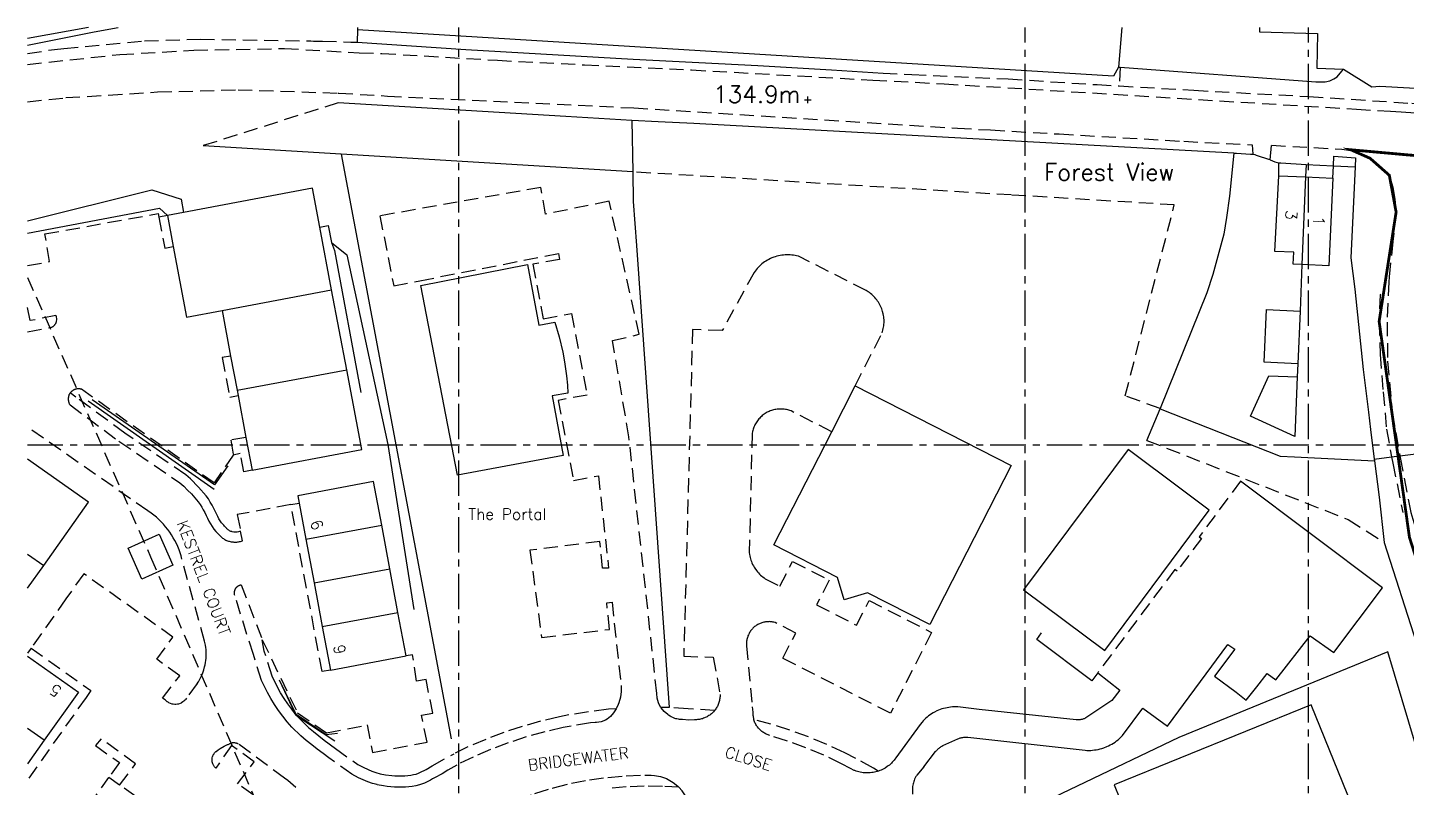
# Model space of a CAD drawing. Extents: x 380524 to 381571, y 430951 to 432014.
# Drawn here: x 380523.8 to 380767.3, y 431839.5 to 431973.7 of the extents above; entities that cross this region are included whole.
import ezdxf

# ---------------------------------------------------------------- set-up
doc = ezdxf.new("R2010")
doc.units = 0
doc.header["$LTSCALE"] = 5
doc.header["$MEASUREMENT"] = 0
doc.linetypes.add('CENTER', pattern=[2, 1.25, -0.25, 0.25, -0.25])
doc.linetypes.add('DASHED', pattern=[0.75, 0.5, -0.25])
doc.layers.get('0').update_dxf_attribs({"linetype": 'CONTINUOUS'})
for name, color, linetype in [('G8010001', 8, 'CONTINUOUS'), ('G8010021', 8, 'DASHED'), ('G8010027', 8, 'CONTINUOUS'), ('G8010030', 8, 'CONTINUOUS'), ('G8010032', 8, 'DASHED'), ('G8010036', 3, 'DASHED'), ('G8010374', 8, 'CONTINUOUS'), ('G8010572', 8, 'CENTER'), ('G8011000', 8, 'CONTINUOUS'), ('G8011006', 8, 'CONTINUOUS'), ('G8011009', 8, 'CONTINUOUS'), ('permit boundary', 80, 'CONTINUOUS')]:
    doc.layers.add(name, color=color, linetype=linetype)
doc.styles.get("Standard").update_dxf_attribs({"font": 'SIMPLEX.SHX'})

# ---------------------------------------------------------------- blocks, each defined once
blk = doc.blocks.new('SPOTH')
for p, q in [((-4.6, 0), (4.6, 0)), ((0, -4.6), (0, 4.6))]:
    blk.add_line(p, q)

msp = doc.modelspace()

# ---------------------------------------------------------------- linework, layer by layer
at = {"layer": 'G8010001'}
for points in [[(380748.87, 431931.83), (380747.31, 431931.9), (380747.41, 431934), (380744.11, 431934.13), (380744.81, 431947.5)], [(380744.81, 431947.5), (380749.52, 431947.3)], [(380749.52, 431947.3), (380748.87, 431931.83)], [(380754.31, 431947.1), (380753.61, 431931.6), (380748.87, 431931.83)], [(380749.52, 431947.3), (380754.31, 431947.1)], [(380575.45, 431938.43), (380574.15, 431945.31), (380551.38, 431941.03)], [(380551.38, 431941.03), (380548.53, 431940.49)], [(380548.53, 431940.49), (380549.56, 431935.03)], [(380577.53, 431927.36), (380575.45, 431938.43)], [(380549.56, 431935.03), (380551.91, 431922.54), (380558.18, 431923.72)], [(380618.39, 431898.15), (380599.78, 431894.65), (380593.26, 431928.16), (380612.14, 431931.84), (380614.14, 431921.16), (380616.94, 431921.68), (380617.72, 431919.06), (380618.35, 431916.4), (380618.68, 431914.64), (380619.03, 431912.17), (380619.17, 431910.55), (380619.26, 431909.16), (380616.46, 431908.65), (380618.39, 431898.15)], [(380558.18, 431923.72), (380577.53, 431927.36)], [(380580.19, 431913.28), (380577.53, 431927.36)], [(380748.15, 431914.3), (380742.21, 431914.6), (380742.61, 431923.9), (380748.54, 431923.6)], [(380558.18, 431923.72), (380559.69, 431915.68)], [(380748.54, 431923.6), (380748.15, 431914.3)], [(380559.69, 431915.68), (380560.83, 431909.64)], [(380560.83, 431909.64), (380580.19, 431913.28)], [(380563.48, 431895.56), (380582.84, 431899.2), (380580.19, 431913.28)], [(380747.61, 431901.5), (380739.81, 431905.1), (380743.01, 431912.2), (380748.05, 431912)], [(380748.05, 431912), (380747.61, 431901.5)], [(380560.83, 431909.64), (380561, 431908.72)], [(380669.97, 431910.43), (380697.52, 431896.38), (380683.18, 431868.28), (380672.18, 431873.89), (380668.05, 431872.66), (380666.88, 431876.6), (380655.63, 431882.34), (380665.84, 431902.33)], [(380665.84, 431902.33), (380669.97, 431910.43)], [(380561, 431908.72), (380562.39, 431901.34)], [(380562.39, 431901.34), (380563.48, 431895.56)], [(380526.69, 431878.72), (380534.59, 431889.88), (380523.84, 431897.49)], [(380718.18, 431899.17), (380699.72, 431874.41), (380714.05, 431863.73), (380732.51, 431888.49), (380727.55, 431892.18), (380718.18, 431899.17)], [(380586.37, 431885.83), (380584.93, 431893.54), (380571.57, 431891.04), (380571.81, 431889.74)], [(380571.81, 431889.74), (380573, 431883.34)], [(380573, 431883.34), (380586.37, 431885.83)], [(380587.8, 431878.14), (380586.37, 431885.83)], [(380573, 431883.34), (380574.44, 431875.65)], [(380523.84, 431880.73), (380526.69, 431878.72)], [(380523.84, 431874.69), (380526.69, 431878.72)], [(380574.44, 431875.65), (380587.8, 431878.14)], [(380589.24, 431870.44), (380587.8, 431878.14)], [(380574.44, 431875.65), (380575.88, 431867.95)], [(380575.88, 431867.95), (380589.24, 431870.44)], [(380590.67, 431862.75), (380589.24, 431870.44)], [(380575.88, 431867.95), (380577.31, 431860.25)], [(380523.84, 431862.74), (380532.82, 431856.38), (380526.79, 431847.87)], [(380577.31, 431860.25), (380590.67, 431862.75)], [(380758.51, 431834.39), (380750.49, 431854.12), (380715.7, 431839.98), (380723.72, 431820.25), (380728.64, 431822.25)], [(380526.79, 431847.87), (380523.84, 431849.96)], [(380526.79, 431847.87), (380523.84, 431843.7)]]:
    msp.add_lwpolyline(points, dxfattribs=at)
at = {"layer": 'G8010021'}
for points in [[(380523.84, 431967.18), (380540.13, 431968.92), (380553.17, 431969.67), (380569.21, 431969.97), (380582.41, 431969.24), (380586.4, 431969.1), (380606.8, 431967.9), (380622.2, 431967.1), (380641.1, 431966.2), (380673.1, 431964.4), (380685.68, 431963.74), (380758.48, 431959.26), (380764.52, 431958.91)], [(380523.84, 431960.56), (380530.6, 431961.3), (380546.8, 431962.3), (380561, 431962.7), (380578.69, 431962.1)], [(380578.69, 431962.1), (380578.8, 431962.1), (380587.37, 431961.59), (380630.9, 431959.48), (380688.04, 431955.9), (380693.9, 431955.6), (380706.02, 431954.89), (380728, 431953.6), (380740.09, 431952.98), (380740.17, 431951.3)], [(380764.52, 431958.91), (380766.4, 431958.8), (380777.41, 431958.08)], [(380740.17, 431951.3), (380740.56, 431951.24), (380740.76, 431951.16), (380743.28, 431950.34)], [(380743.28, 431950.34), (380743.5, 431952.9), (380755.9, 431952.2), (380757.5, 431952), (380759.1, 431951.5), (380760.9, 431950.6), (380762.4, 431949.5), (380763.79, 431948.11)], [(380763.79, 431948.11), (380764.3, 431947.6), (380764.9, 431945.5), (380765.3, 431943.3), (380765.5, 431941.1), (380764.9, 431935.9), (380764.28, 431929.59)], [(380764.28, 431929.59), (380764.2, 431928.8), (380763.9, 431921.7), (380764, 431914.8), (380764.8, 431905.9), (380766.15, 431898.08)], [(380531.35, 431907.05), (380539.98, 431900.64), (380550.7, 431893.32), (380551.41, 431892.7), (380552.1, 431892.04), (380552.76, 431891.36), (380553.98, 431889.95), (380554.31, 431889.5), (380554.6, 431889.03), (380554.87, 431888.55), (380555.12, 431888.05), (380555.37, 431887.55), (380555.61, 431887.05), (380555.86, 431886.56), (380556.12, 431886.07), (380556.41, 431885.61), (380556.74, 431885.16), (380557.11, 431884.73), (380557.22, 431884.61), (380557.34, 431884.49), (380557.45, 431884.36), (380557.56, 431884.24), (380557.68, 431884.12), (380557.79, 431884), (380557.91, 431883.88), (380558.03, 431883.77), (380558.15, 431883.66), (380558.28, 431883.56), (380558.41, 431883.46), (380558.55, 431883.37), (380558.69, 431883.28), (380558.84, 431883.21)], [(380553.81, 431857.87), (380554.02, 431858.19), (380554.21, 431858.53), (380554.39, 431858.87), (380554.55, 431859.22), (380554.71, 431859.57), (380554.84, 431859.93), (380554.96, 431860.29), (380555.11, 431860.82), (380555.19, 431861.2), (380555.26, 431861.57), (380555.32, 431861.95), (380555.35, 431862.34), (380555.38, 431862.72), (380555.38, 431863.11), (380555.37, 431863.49), (380555.35, 431863.87), (380555.31, 431864.26), (380555.25, 431864.64), (380555.1, 431865.37), (380550.95, 431880.4), (380550.77, 431880.96), (380550.58, 431881.51), (380550.36, 431882.05), (380550.11, 431882.58), (380549.85, 431883.11), (380549.57, 431883.62), (380549.26, 431884.12), (380548.94, 431884.6), (380548.58, 431885.09), (380548.22, 431885.55), (380547.83, 431885.99), (380547.43, 431886.42), (380547.01, 431886.83), (380546.58, 431887.22), (380546.13, 431887.59), (380545.67, 431887.95), (380545.09, 431888.35), (380526.67, 431901.19)], [(380766.15, 431898.08), (380766.2, 431897.8), (380768.1, 431888.1), (380770.9, 431878.2), (380779.6, 431850), (380784.4, 431834.8), (380794.7, 431801), (380804.5, 431768.7), (380815.3, 431735.4), (380820.6, 431718.9), (380827.1, 431698), (380832.2, 431682), (380837.3, 431666.3), (380843.3, 431647.5), (380847.6, 431633.4), (380848.21, 431631.37)], [(380585.56, 431840.03), (380584.75, 431840.26), (380583.92, 431840.55), (380583.1, 431840.88), (380582.3, 431841.25), (380581.11, 431841.87), (380577.01, 431844.79), (380576.01, 431845.54), (380575, 431846.29), (380574.01, 431847.06), (380573.03, 431847.84), (380572.08, 431848.66), (380570.52, 431850.2), (380569.7, 431851.14), (380568.91, 431852.12), (380568.17, 431853.13), (380567.46, 431854.16), (380566.8, 431855.23), (380566.18, 431856.31), (380565.14, 431858.43), (380563.71, 431862.98), (380560.43, 431873.41), (380560.4, 431873.52), (380560.39, 431873.58), (380560.37, 431873.64), (380560.37, 431873.7), (380560.36, 431873.76), (380560.36, 431873.83), (380560.36, 431873.89), (380560.36, 431873.95), (380560.36, 431874.01), (380560.37, 431874.07), (380560.38, 431874.14), (380560.39, 431874.2), (380560.41, 431874.26), (380560.43, 431874.32), (380560.45, 431874.38), (380560.47, 431874.44), (380560.49, 431874.49), (380560.52, 431874.55), (380560.55, 431874.6), (380560.58, 431874.66), (380560.62, 431874.71), (380560.65, 431874.76), (380560.69, 431874.81)], [(380627.76, 431853.44), (380627.32, 431852.71), (380626.8, 431852.09), (380626.18, 431851.59), (380625.89, 431851.42), (380625.12, 431851.14), (380624.32, 431851.01), (380624.05, 431851), (380623.23, 431850.96), (380619.8, 431850.38), (380618.42, 431850.11), (380615.15, 431849.35), (380611.91, 431848.45), (380608.72, 431847.41), (380605.58, 431846.23), (380602.5, 431844.9), (380599.65, 431843.5), (380598.04, 431842.6), (380597.03, 431841.97), (380595.71, 431841.23), (380595.36, 431841.04), (380595.01, 431840.85), (380594.65, 431840.67), (380594.3, 431840.49), (380593.94, 431840.32), (380593.57, 431840.17), (380593.02, 431839.98), (380592.4, 431839.83), (380591.77, 431839.72), (380590.6, 431839.6), (380589.94, 431839.56), (380589.29, 431839.56), (380588.63, 431839.57), (380588.01, 431839.62)], [(380645.15, 431853.1), (380644.98, 431852.91), (380644.97, 431852.9), (380644.85, 431852.77), (380644.72, 431852.65), (380644.58, 431852.53), (380644.44, 431852.42), (380644.3, 431852.31), (380644.15, 431852.21), (380643.99, 431852.11), (380643.84, 431852.02), (380643.68, 431851.94), (380643.51, 431851.87), (380643.35, 431851.8), (380643.18, 431851.74), (380643.01, 431851.68), (380642.83, 431851.63), (380642.66, 431851.59), (380642.48, 431851.56), (380642.3, 431851.53), (380642.13, 431851.51), (380641.95, 431851.5), (380641.77, 431851.49), (380641.59, 431851.5), (380640.6, 431851.44), (380639.48, 431851.54), (380639.29, 431851.54), (380639.13, 431851.55), (380638.96, 431851.56), (380638.79, 431851.58), (380638.47, 431851.64), (380638.3, 431851.68), (380638.14, 431851.73), (380637.99, 431851.79), (380637.76, 431851.88), (380637.46, 431852.02), (380637.31, 431852.11), (380637.03, 431852.29), (380636.9, 431852.39), (380636.25, 431852.93), (380635.72, 431853.58), (380635.67, 431853.67)], [(380674.06, 431842.41), (380673.88, 431842.35), (380673.4, 431842.23), (380673.15, 431842.18), (380672.9, 431842.15), (380672.65, 431842.12), (380672.39, 431842.1), (380672.14, 431842.1), (380671.88, 431842.1), (380671.63, 431842.12), (380671.38, 431842.14), (380671.13, 431842.18), (380670.88, 431842.23), (380670.63, 431842.28), (380670.38, 431842.35), (380670.14, 431842.42), (380669.9, 431842.51), (380669.83, 431842.54), (380669.18, 431842.9), (380667.56, 431843.73), (380664.43, 431845.21), (380661.24, 431846.54), (380658, 431847.73), (380654.92, 431848.7), (380654.76, 431848.75), (380654.59, 431848.82), (380654.43, 431848.88), (380654.27, 431848.96), (380654.11, 431849.04), (380653.96, 431849.13), (380653.81, 431849.22), (380653.67, 431849.32), (380653.52, 431849.42), (380653.39, 431849.54), (380653.26, 431849.65), (380653.13, 431849.77), (380653.01, 431849.9), (380652.89, 431850.03), (380652.75, 431850.21), (380652.64, 431850.36), (380652.55, 431850.5), (380652.46, 431850.66), (380652.37, 431850.81), (380652.29, 431850.97), (380652.22, 431851.13), (380652.16, 431851.29), (380652.1, 431851.46), (380652.08, 431851.51)], [(380571.2, 431839.53), (380570.75, 431839.96), (380570.29, 431840.36), (380569.81, 431840.75), (380569.22, 431841.18), (380561.09, 431847.2), (380560.96, 431847.26), (380560.88, 431847.29), (380560.8, 431847.32), (380560.71, 431847.34), (380560.63, 431847.36), (380560.54, 431847.38), (380560.46, 431847.39), (380560.37, 431847.4), (380560.29, 431847.4), (380560.2, 431847.41), (380560.12, 431847.41), (380560.03, 431847.4), (380559.95, 431847.39)], [(380597.24, 431830.3), (380598.55, 431831.2), (380599.2, 431831.62), (380601.91, 431833.26), (380604.69, 431834.78), (380607.55, 431836.16), (380610.46, 431837.4), (380613.44, 431838.49), (380616.46, 431839.42), (380616.73, 431839.5), (380619.89, 431840.27), (380623.09, 431840.88), (380626.32, 431841.32), (380629.56, 431841.6), (380632.82, 431841.71), (380633.93, 431841.71), (380634.57, 431841.66), (380635.63, 431841.46), (380636.64, 431841.1), (380636.93, 431840.96), (380637.86, 431840.42), (380638.69, 431839.74), (380638.85, 431839.57)], [(380588.01, 431839.62), (380587.97, 431839.62), (380587.32, 431839.7), (380586.67, 431839.8), (380585.6, 431840.02), (380585.56, 431840.03)]]:
    msp.add_lwpolyline(points, dxfattribs=at)
at = {"layer": 'G8010030'}
for points in [[(380523.84, 431970.59), (380535.6, 431972.9), (380539.83, 431973.67)], [(380582.08, 431973.25), (380582.06, 431971.08)], [(380582.08, 431973.67), (380582.08, 431973.25)], [(380716.5, 431966.7), (380715.6, 431965.1), (380582.08, 431973.25)], [(380717.04, 431973.67), (380716.5, 431966.7)], [(380741.4, 431973.67), (380741.4, 431972.9), (380751.6, 431972.6), (380751.5, 431966.5), (380756.21, 431966.31)], [(380582.06, 431971.08), (380601.2, 431969.8), (380630.8, 431968.1), (380652.8, 431967), (380665.8, 431966.2), (380674.9, 431965.6)], [(380716.5, 431966.7), (380716.8, 431966.68)], [(380716.8, 431966.68), (380751.3, 431964.1), (380753, 431964.1), (380753.8, 431964.3), (380754.5, 431964.6), (380755.1, 431965), (380755.9, 431966), (380756.21, 431966.31)], [(380756.21, 431966.31), (380761.2, 431963.2), (380762.6, 431963.3), (380780.4, 431962.3), (380803.1, 431961.1)], [(380630.57, 431957.29), (380618.9, 431958), (380578.7, 431960.4)], [(380630.57, 431957.29), (380630.71, 431948.19)], [(380736.83, 431951.49), (380641.49, 431956.71), (380635.21, 431957.04), (380630.57, 431957.29)], [(380579.2, 431951.33), (380554.82, 431952.81)], [(380630.71, 431948.19), (380579.2, 431951.33)], [(380579.2, 431951.33), (380598.64, 431848.14)], [(380736.83, 431951.49), (380736.06, 431943.92), (380735.56, 431940.15), (380735.06, 431937.23), (380733.67, 431932.05), (380733.16, 431930.08), (380732.09, 431926.87), (380723.81, 431906.43)], [(380754.42, 431949.28), (380754.51, 431951), (380758.31, 431950.7), (380758.24, 431949.1)], [(380630.71, 431948.19), (380630.79, 431942.97), (380631.34, 431935.21), (380637.12, 431853.64)], [(380744.81, 431949.8), (380745.12, 431949.78), (380749.61, 431949.5)], [(380744.81, 431947.5), (380744.81, 431949.8)], [(380749.61, 431949.5), (380749.52, 431947.3)], [(380749.61, 431949.5), (380754.42, 431949.28)], [(380754.31, 431947.1), (380754.42, 431949.28)], [(380754.42, 431949.28), (380758.24, 431949.1)], [(380758.24, 431949.1), (380757.51, 431933), (380758.21, 431927.5), (380759.7, 431913.3), (380760.62, 431905.8), (380761, 431902.7), (380761.65, 431897.51)], [(380523.84, 431939.58), (380545.81, 431945.05), (380550.94, 431943.38), (380551.38, 431941.03)], [(380523.84, 431937.37), (380547.15, 431941.77), (380548.53, 431940.49)], [(380575.45, 431938.43), (380576.92, 431938.71), (380577.48, 431935.76)], [(380577.48, 431935.76), (380580.23, 431933.53), (380587.46, 431900.07), (380592.03, 431870.96)], [(380577.48, 431935.76), (380578.05, 431934.34), (380582.67, 431909.26)], [(380748.87, 431931.83), (380748.54, 431923.6)], [(380748.15, 431914.3), (380748.05, 431912)], [(380556.78, 431892.16), (380534.54, 431907.73)], [(380559.23, 431896.33), (380556.83, 431892.98), (380535.25, 431907.99)], [(380721.48, 431900.81), (380723.84, 431906.38)], [(380723.84, 431906.38), (380723.85, 431906.41), (380723.81, 431906.43)], [(380723.84, 431906.38), (380745, 431898), (380747.56, 431897.88)], [(380747.56, 431897.88), (380761.69, 431897.21)], [(380761.65, 431897.51), (380764.7, 431897.89)], [(380761.65, 431897.51), (380761.69, 431897.21)], [(380761.69, 431897.21), (380762.5, 431890.8), (380763.4, 431882.8)], [(380764.7, 431897.89), (380766.15, 431898.08)], [(380766.15, 431898.08), (380771.87, 431898.8)], [(380682.13, 431843.15), (380684.19, 431845.86), (380684.28, 431845.98), (380684.37, 431846.09), (380684.47, 431846.19), (380684.57, 431846.3), (380684.67, 431846.4), (380684.79, 431846.5), (380684.9, 431846.59), (380685.02, 431846.67), (380685.14, 431846.75), (380685.26, 431846.83), (380685.45, 431846.93), (380688.13, 431848.12), (380688.26, 431848.17), (380688.4, 431848.22), (380688.54, 431848.27), (380688.68, 431848.31), (380688.82, 431848.34), (380689, 431848.37), (380689.14, 431848.39), (380689.29, 431848.4), (380689.43, 431848.41), (380689.57, 431848.41), (380689.72, 431848.4), (380689.87, 431848.39), (380710.57, 431846.11), (380710.9, 431846.09), (380711.24, 431846.09), (380711.57, 431846.09), (380711.9, 431846.12), (380712.23, 431846.15), (380712.56, 431846.2), (380712.89, 431846.26), (380713.22, 431846.34), (380713.54, 431846.43), (380713.86, 431846.53), (380714.43, 431846.75), (380714.73, 431846.89), (380715.03, 431847.04), (380715.32, 431847.2), (380715.61, 431847.38), (380715.88, 431847.56), (380716.15, 431847.76), (380716.41, 431847.97), (380716.66, 431848.19), (380716.91, 431848.42), (380717.2, 431848.72), (380720.8, 431853.56), (380725.13, 431850.34), (380735.81, 431864.79), (380737, 431863.93), (380733.41, 431859.17), (380737.25, 431856.35), (380739.04, 431854.97), (380740.9, 431857.29), (380742.74, 431859.64), (380744.27, 431858.55), (380750.33, 431866.32), (380754.51, 431863.35), (380763.1, 431874.8), (380738.02, 431893.58)], [(380541.58, 431881.79), (380547.06, 431884.23), (380549.5, 431878.75), (380544.02, 431876.31), (380541.58, 431881.79)], [(380763.4, 431882.8), (380769.1, 431865), (380774.5, 431848.4), (380780.8, 431828), (380786.2, 431810.9), (380792, 431792.8), (380806.6, 431747.7), (380810.6, 431735.1), (380810.7, 431734.8), (380817.3, 431714.5), (380824.7, 431690.9), (380825.22, 431689.28)], [(380712.8, 431859.75), (380711.77, 431858.38), (380702.04, 431865.63), (380702.9, 431866.81)], [(380816.67, 431687.3), (380764.05, 431863.45), (380727.13, 431848.37), (380691.21, 431831.19), (380689.34, 431830.29)], [(380568.24, 431858.56), (380571.06, 431852.65), (380571.24, 431852.28)], [(380578.57, 431849.07), (380576.59, 431848.85), (380571.29, 431852.43), (380568.53, 431858.13)], [(380712.8, 431859.75), (380716.7, 431856.71), (380715.31, 431854.9), (380710.73, 431851.84), (380710.62, 431851.78), (380710.52, 431851.73), (380710.41, 431851.68), (380710.3, 431851.64), (380710.18, 431851.6), (380710.07, 431851.56), (380709.94, 431851.53), (380709.82, 431851.51), (380709.7, 431851.49), (380709.59, 431851.47), (380709.47, 431851.46), (380709.35, 431851.46), (380709.23, 431851.46), (380709.03, 431851.47), (380691.9, 431853.31), (380688.11, 431853.74), (380687.79, 431853.75), (380687.48, 431853.75), (380687.16, 431853.74), (380686.84, 431853.71), (380686.53, 431853.67), (380686.21, 431853.62), (380685.9, 431853.56), (380685.59, 431853.48), (380685.29, 431853.39), (380684.99, 431853.29), (380684.69, 431853.17), (380684.4, 431853.04), (380684.01, 431852.85), (380683.73, 431852.7), (380683.46, 431852.53), (380683.2, 431852.35), (380682.94, 431852.16), (380682.69, 431851.97), (380682.45, 431851.76), (380682.22, 431851.54), (380682, 431851.31), (380681.79, 431851.08), (380681.46, 431850.67), (380677.13, 431844.76), (380676.99, 431844.56), (380676.85, 431844.37), (380676.7, 431844.18), (380676.54, 431844), (380676.37, 431843.83), (380676.2, 431843.66), (380676.02, 431843.5), (380675.83, 431843.35), (380675.64, 431843.21), (380675.27, 431842.96), (380675.05, 431842.83), (380674.82, 431842.72), (380674.59, 431842.61), (380674.36, 431842.51), (380674.12, 431842.43), (380674.06, 431842.41)], [(380571.24, 431852.28), (380571.56, 431852.07), (380578.08, 431847.75)]]:
    msp.add_lwpolyline(points, dxfattribs=at)
at = {"layer": 'G8010032'}
for points in [[(380523.84, 431969.09), (380528.58, 431969.82), (380530.26, 431969.97), (380544.48, 431971.32), (380554.37, 431971.62), (380573.86, 431971.31), (380574.31, 431971.3), (380575.9, 431971.3), (380580.9, 431971.1), (380582.06, 431971.08)], [(380674.9, 431965.6), (380680, 431965.4), (380697, 431964.6), (380712.7, 431963.6), (380716.59, 431963.37)], [(380716.8, 431966.68), (380716.59, 431963.37)], [(380716.59, 431963.37), (380729.8, 431962.6), (380750.1, 431961.5), (380768.3, 431960.3), (380788.2, 431959.1), (380803.7, 431958.4), (380805.7, 431958.1)], [(380736.83, 431951.49), (380737.32, 431951.48), (380739.81, 431951.34), (380740.17, 431951.3)], [(380743.28, 431950.34), (380744.11, 431950), (380744.81, 431949.8)], [(380635.67, 431853.67), (380635.32, 431854.32), (380635.26, 431854.47), (380635.03, 431855.29), (380634.96, 431856.13), (380630.03, 431901.45), (380627.12, 431918.42), (380631.86, 431919.53), (380626.53, 431943.01), (380615.29, 431940.74), (380614.49, 431945.46), (380586.06, 431940.44), (380588.49, 431928.08), (380593.1, 431928.98), (380617.58, 431933.79), (380617.79, 431932.74), (380613.05, 431931.88), (380614.9, 431922.24), (380619.91, 431923.19), (380622.63, 431908.79), (380617.56, 431907.87), (380620.22, 431893.7), (380624.63, 431894.55), (380626.44, 431878.27), (380625.39, 431878.25), (380624.91, 431882.94), (380612.54, 431881.42), (380614.61, 431866.02), (380626.62, 431867.44), (380626.1, 431872.15), (380627.04, 431872.24), (380628.66, 431857.53), (380628.67, 431856.49), (380628.53, 431855.46), (380628.23, 431854.47), (380628.11, 431854.16), (380627.76, 431853.44)], [(380523.84, 431931.67), (380527.73, 431932.37), (380526.9, 431937.24), (380546.92, 431940.85), (380547.04, 431940.21)], [(380548.53, 431940.49), (380547.04, 431940.21)], [(380547.04, 431940.21), (380548.07, 431934.75), (380549.56, 431935.03)], [(380669.97, 431910.43), (380674.75, 431919.78), (380674.82, 431920.03), (380674.89, 431920.28), (380674.95, 431920.54), (380674.99, 431920.79), (380675.03, 431921.05), (380675.05, 431921.31), (380675.07, 431921.57), (380675.07, 431921.83), (380675.07, 431922.09), (380675.05, 431922.35), (380675.02, 431922.61), (380674.98, 431922.87), (380674.93, 431923.13), (380674.83, 431923.53), (380674.75, 431923.78), (380674.67, 431924.02), (380674.57, 431924.26), (380674.46, 431924.5), (380674.34, 431924.73), (380674.22, 431924.96), (380674.08, 431925.18), (380673.94, 431925.4), (380673.78, 431925.61), (380673.62, 431925.81), (380673.45, 431926.01), (380673.28, 431926.2), (380673.09, 431926.39), (380672.9, 431926.56), (380672.7, 431926.73), (380672.49, 431926.89), (380672.28, 431927.04), (380671.94, 431927.25), (380659.98, 431933.3), (380659.64, 431933.38), (380659.36, 431933.44), (380659.07, 431933.49), (380658.77, 431933.52), (380658.48, 431933.55), (380658.19, 431933.56), (380657.89, 431933.56), (380657.6, 431933.54), (380657.31, 431933.52), (380657.01, 431933.48), (380656.72, 431933.44), (380656.44, 431933.38), (380656.15, 431933.31), (380655.87, 431933.22), (380655.59, 431933.13), (380655.28, 431933), (380655.01, 431932.88), (380654.74, 431932.75), (380654.49, 431932.61), (380654.23, 431932.46), (380653.99, 431932.3), (380653.75, 431932.12), (380653.52, 431931.94), (380653.29, 431931.75), (380653.08, 431931.55), (380652.87, 431931.34), (380652.67, 431931.13), (380652.48, 431930.9), (380652.3, 431930.67), (380652.13, 431930.43), (380646.51, 431920.21), (380641.26, 431920.35), (380639.71, 431862.69), (380644.91, 431862.55), (380646.12, 431855.93), (380646.11, 431855.58), (380646.1, 431855.4), (380646.07, 431855.22), (380646.04, 431855.04), (380646.01, 431854.87), (380645.96, 431854.69), (380645.91, 431854.52), (380645.85, 431854.35), (380645.79, 431854.18), (380645.72, 431854.02), (380645.64, 431853.85), (380645.55, 431853.7), (380645.46, 431853.54), (380645.36, 431853.39), (380645.26, 431853.24), (380645.15, 431853.1)], [(380523.84, 431929.57), (380545.54, 431880.27)], [(380762.72, 431926.62), (380762.7, 431926.5), (380762.5, 431921.8), (380762.7, 431916), (380763.2, 431909.4), (380763.8, 431902.8), (380764.7, 431897.89)], [(380523.84, 431919.95), (380527.89, 431920.71), (380528.07, 431920.77), (380528.12, 431920.8), (380528.24, 431920.86), (380528.29, 431920.9), (380528.35, 431920.93), (380528.5, 431921.05), (380528.54, 431921.1), (380528.63, 431921.19), (380528.67, 431921.24), (380528.71, 431921.3), (380528.75, 431921.35), (380528.78, 431921.4), (380528.82, 431921.46), (380528.85, 431921.52), (380528.87, 431921.58), (380528.9, 431921.64), (380528.94, 431921.76), (380528.96, 431921.83), (380529, 431922.08), (380529, 431922.21), (380528.99, 431922.28), (380528.99, 431922.34), (380528.96, 431922.53), (380528.94, 431922.6), (380528.88, 431922.78), (380528.85, 431922.84), (380524.32, 431921.94), (380523.84, 431924.28)], [(380559.69, 431915.68), (380558.22, 431915.41), (380559.53, 431908.44), (380561, 431908.72)], [(380531.38, 431909.21), (380531.34, 431909.15), (380531.29, 431909.09), (380531.25, 431909.02), (380531.22, 431908.95), (380531.18, 431908.89), (380531.15, 431908.82), (380531.13, 431908.75), (380531.1, 431908.67), (380531.08, 431908.6), (380531.06, 431908.53), (380531.05, 431908.45), (380531.04, 431908.38), (380531.03, 431908.3), (380531.02, 431908.23), (380531.02, 431908.15), (380531.02, 431908.07), (380531.02, 431908), (380531.03, 431907.92), (380531.04, 431907.85), (380531.05, 431907.77), (380531.06, 431907.7), (380531.08, 431907.62), (380531.1, 431907.55), (380531.12, 431907.48), (380531.15, 431907.41), (380531.18, 431907.34), (380531.21, 431907.27), (380531.25, 431907.2), (380531.29, 431907.14), (380531.35, 431907.05)], [(380560.16, 431898.2), (380556.77, 431893.29), (380533.34, 431909.83), (380533.27, 431909.85), (380533.19, 431909.87), (380533.12, 431909.88), (380533.04, 431909.89), (380532.97, 431909.9), (380532.89, 431909.9), (380532.82, 431909.91), (380532.74, 431909.9), (380532.67, 431909.9), (380532.59, 431909.89), (380532.51, 431909.88), (380532.44, 431909.86), (380532.37, 431909.85), (380532.29, 431909.83), (380532.22, 431909.8), (380532.15, 431909.78), (380532.08, 431909.75), (380532.01, 431909.72), (380531.94, 431909.68), (380531.88, 431909.64), (380531.81, 431909.6), (380531.75, 431909.56), (380531.69, 431909.52), (380531.63, 431909.47), (380531.57, 431909.42), (380531.52, 431909.37), (380531.46, 431909.31), (380531.38, 431909.21)], [(380561.44, 431884.8), (380561.11, 431884.68), (380560.85, 431884.63), (380560.73, 431884.62), (380560.62, 431884.6), (380560.5, 431884.6), (380560.39, 431884.61), (380560.28, 431884.61), (380559.98, 431884.66), (380559.88, 431884.69), (380559.84, 431884.7), (380559.74, 431884.74), (380559.62, 431884.78), (380559.5, 431884.84), (380559.42, 431884.89), (380559.35, 431884.95), (380559.28, 431885), (380559.12, 431885.14), (380559.05, 431885.21), (380558.94, 431885.33), (380558.82, 431885.45), (380558.63, 431885.68), (380558.48, 431885.82), (380558.11, 431886.25), (380557.86, 431886.6), (380557.64, 431886.95), (380557.41, 431887.37), (380556.42, 431889.37), (380556.11, 431889.92), (380555.76, 431890.48), (380555.35, 431891.04), (380554.05, 431892.54), (380552.59, 431893.99), (380551.77, 431894.71), (380541, 431902.07), (380532.39, 431908.45), (380531.38, 431909.21)], [(380665.84, 431902.33), (380658.67, 431905.99), (380658.47, 431906.06), (380658.27, 431906.12), (380658.07, 431906.18), (380657.86, 431906.23), (380657.66, 431906.26), (380657.45, 431906.29), (380657.24, 431906.32), (380657.03, 431906.33), (380656.82, 431906.33), (380656.61, 431906.33), (380656.4, 431906.32), (380656.2, 431906.3), (380655.99, 431906.27), (380655.78, 431906.23), (380655.58, 431906.19), (380655.38, 431906.13), (380655.18, 431906.07), (380654.98, 431906), (380654.78, 431905.92), (380654.44, 431905.76), (380654.26, 431905.66), (380654.08, 431905.55), (380653.91, 431905.43), (380653.74, 431905.31), (380653.57, 431905.17), (380653.42, 431905.04), (380653.26, 431904.89), (380653.12, 431904.74), (380652.98, 431904.59), (380652.84, 431904.42), (380652.72, 431904.26), (380652.6, 431904.09), (380652.48, 431903.91), (380652.38, 431903.73), (380652.28, 431903.54), (380652.19, 431903.36), (380652.1, 431903.16), (380652.03, 431902.97), (380651.96, 431902.77), (380651.9, 431902.57), (380651.85, 431902.37), (380651.78, 431901.99), (380651.27, 431880.99), (380651.31, 431880.67), (380651.36, 431880.41), (380651.42, 431880.15), (380651.49, 431879.9), (380651.57, 431879.65), (380651.66, 431879.4), (380651.76, 431879.16), (380651.87, 431878.92), (380652, 431878.68), (380652.13, 431878.45), (380652.26, 431878.23), (380652.57, 431877.81), (380652.73, 431877.6), (380652.91, 431877.4), (380653.09, 431877.21), (380653.28, 431877.03), (380653.48, 431876.86), (380653.68, 431876.69), (380653.89, 431876.53), (380654.11, 431876.38), (380656.69, 431875.06), (380658.92, 431879.43), (380665.38, 431876.13), (380663.15, 431871.77), (380670.21, 431868.16), (380672.43, 431872.53), (380683.48, 431866.89), (380676.21, 431852.64), (380657.21, 431862.34), (380659.48, 431866.79), (380655.83, 431868.65), (380655.62, 431868.71), (380655.46, 431868.74), (380655.3, 431868.77), (380655.14, 431868.79), (380654.97, 431868.8), (380654.81, 431868.81), (380654.65, 431868.8), (380654.48, 431868.8), (380654.32, 431868.78), (380654.16, 431868.76), (380654, 431868.73), (380653.84, 431868.7), (380653.68, 431868.66), (380653.52, 431868.62), (380653.37, 431868.56), (380653.21, 431868.5), (380653.06, 431868.44), (380652.92, 431868.37), (380652.77, 431868.29), (380652.63, 431868.21), (380652.49, 431868.12), (380652.36, 431868.03), (380652.23, 431867.93), (380652.11, 431867.82), (380651.93, 431867.66), (380651.82, 431867.54), (380651.71, 431867.42), (380651.61, 431867.29), (380651.52, 431867.16), (380651.42, 431867.02), (380651.34, 431866.88), (380651.26, 431866.74), (380651.18, 431866.59), (380651.12, 431866.45), (380651.05, 431866.29), (380651, 431866.14), (380650.95, 431865.98), (380650.9, 431865.83), (380650.87, 431865.67), (380650.84, 431865.51), (380650.81, 431865.35), (380650.79, 431865.18), (380650.78, 431865.02), (380650.78, 431864.86), (380650.78, 431864.69), (380650.79, 431864.53), (380651.81, 431853.75), (380651.89, 431852.85), (380651.89, 431852.67), (380651.9, 431852.49), (380651.92, 431852.32), (380651.94, 431852.14), (380651.97, 431851.97), (380652.01, 431851.8), (380652.05, 431851.63), (380652.08, 431851.51)], [(380526.67, 431901.19), (380523.84, 431903.16)], [(380562.39, 431901.34), (380559.72, 431900.84), (380560.16, 431898.2)], [(380563.48, 431895.56), (380562.01, 431895.28), (380561.38, 431898.48), (380560.16, 431898.2)], [(380764.7, 431897.89), (380764.9, 431896.8), (380766.7, 431888.1)], [(380738.02, 431893.58), (380730.71, 431883.78), (380731.12, 431883.48), (380726.82, 431877.72), (380726.42, 431878.02), (380712.8, 431859.75)], [(380570.34, 431889.47), (380571.81, 431889.74)], [(380570.34, 431889.47), (380560.86, 431887.7), (380561.44, 431884.8)], [(380577.31, 431860.25), (380575.84, 431859.98), (380570.34, 431889.47)], [(380558.84, 431883.21), (380558.99, 431883.14), (380559.15, 431883.09), (380559.3, 431883.03), (380559.46, 431882.99), (380559.62, 431882.95), (380559.79, 431882.92), (380559.95, 431882.89), (380560.12, 431882.87), (380560.28, 431882.86), (380560.45, 431882.85), (380560.61, 431882.85), (380560.78, 431882.86), (380560.94, 431882.88), (380561.11, 431882.9), (380561.27, 431882.93), (380561.43, 431882.96), (380561.59, 431883), (380561.78, 431883.06), (380561.44, 431884.8)], [(380545.54, 431880.27), (380666.41, 431600.15)], [(380553.81, 431857.87), (380551.9, 431855.3), (380551.77, 431855.1), (380551.7, 431855.03), (380551.57, 431854.88), (380551.5, 431854.82), (380551.43, 431854.75), (380551.27, 431854.63), (380551.03, 431854.48), (380550.94, 431854.43), (380550.76, 431854.35), (380550.48, 431854.26), (380550.29, 431854.22), (380550, 431854.19), (380549.84, 431854.19), (380549.55, 431854.22), (380549.36, 431854.26), (380549.08, 431854.35), (380548.81, 431854.47), (380548.72, 431854.52), (380548.64, 431854.57), (380548.56, 431854.63), (380548.48, 431854.68), (380548.33, 431854.81), (380548.19, 431854.95), (380548.13, 431855.02), (380547.68, 431855.31), (380550.72, 431859.25), (380546.65, 431862.18), (380549.51, 431866.09), (380533.75, 431877.27), (380530.62, 431872.82), (380524.46, 431864.13)], [(380560.69, 431874.81), (380560.74, 431874.87), (380560.79, 431874.92), (380560.83, 431874.96), (380560.88, 431875), (380560.93, 431875.04), (380560.98, 431875.08), (380561.03, 431875.11), (380561.08, 431875.14), (380561.14, 431875.18), (380561.19, 431875.2), (380561.25, 431875.23), (380561.31, 431875.25), (380561.37, 431875.27), (380561.43, 431875.29), (380561.49, 431875.31), (380561.55, 431875.32), (380565.28, 431865.6)], [(380571.24, 431852.28), (380570.5, 431853.35), (380569.81, 431854.29), (380569.14, 431855.26), (380568.53, 431856.26), (380567.96, 431857.25), (380567.01, 431859.18), (380565.63, 431863.58), (380565.28, 431865.6)], [(380565.28, 431865.6), (380571.48, 431852.72), (380576.64, 431849.18), (380583.82, 431850.57), (380584.77, 431845.71), (380594.39, 431847.52), (380593.39, 431852.28), (380595.4, 431852.63), (380594.2, 431858.6), (380592.54, 431858.32), (380591.83, 431862.97), (380590.67, 431862.75)], [(380524.46, 431864.13), (380523.84, 431863.25)], [(380524.46, 431864.13), (380535.02, 431856.64), (380534.16, 431855.43), (380523.84, 431840.86)], [(380627.76, 431853.44), (380626.4, 431853.33), (380622.89, 431852.91), (380619.42, 431852.33), (380617.76, 431851.99), (380614.44, 431851.22), (380611.16, 431850.3), (380607.92, 431849.24), (380604.74, 431848.03), (380601.61, 431846.68), (380599.14, 431845.47)], [(380637.12, 431853.64), (380636.96, 431853.65), (380635.67, 431853.67)], [(380645.15, 431853.1), (380640.48, 431853.43), (380637.12, 431853.64)], [(380571.24, 431852.28), (380571.99, 431851.58), (380573.44, 431850.14), (380574.31, 431849.39), (380576.22, 431847.89), (380578.2, 431846.41), (380582.16, 431843.59), (380583.19, 431843.05), (380584.63, 431842.43), (380585.36, 431842.18), (380586.08, 431841.97), (380587.03, 431841.78), (380588.17, 431841.62), (380588.72, 431841.58), (380589.88, 431841.57), (380590.44, 431841.6), (380591.49, 431841.71), (380591.99, 431841.8), (380592.45, 431841.91), (380592.86, 431842.05), (380593.13, 431842.16), (380594.24, 431842.68), (380595.28, 431843.34), (380598.56, 431845.18), (380599.14, 431845.47)], [(380674.06, 431842.41), (380673.19, 431842.94), (380670.08, 431844.66), (380668.15, 431845.64), (380664.98, 431847.12), (380661.74, 431848.46), (380658.45, 431849.66), (380655.1, 431850.71), (380652.08, 431851.51)], [(380540.1, 431839.96), (380542.89, 431843.71), (380536.81, 431848.13), (380535.82, 431846.95), (380540.06, 431843.93), (380538.2, 431841.31)], [(380569.81, 431833.92), (380560.92, 431840.19), (380563.84, 431844.04), (380559.87, 431846.97), (380557.07, 431842.97), (380557.01, 431843.02), (380556.95, 431843.08), (380556.85, 431843.2), (380556.8, 431843.27), (380556.75, 431843.33), (380556.59, 431843.61), (380556.56, 431843.69), (380556.53, 431843.76), (380556.51, 431843.84), (380556.48, 431843.92), (380556.46, 431844), (380556.45, 431844.08), (380556.43, 431844.19), (380556.42, 431844.27), (380556.42, 431844.51), (380556.45, 431844.75), (380556.51, 431844.99), (380556.54, 431845.06), (380556.57, 431845.14), (380556.6, 431845.21), (380556.63, 431845.29), (380556.71, 431845.43), (380556.76, 431845.49), (380556.8, 431845.56), (380556.85, 431845.62), (380556.9, 431845.69), (380556.96, 431845.74), (380557.08, 431845.86), (380557.14, 431845.91), (380557.49, 431846.16), (380557.84, 431846.39), (380558.58, 431846.82), (380559.17, 431847.11), (380559.24, 431847.14), (380559.48, 431847.26), (380559.55, 431847.29), (380559.63, 431847.32), (380559.72, 431847.35), (380559.86, 431847.38), (380559.95, 431847.39)], [(380530.37, 431830.27), (380538.2, 431841.31)], [(380540.1, 431839.96), (380538.2, 431841.31)], [(380682.13, 431843.15), (380680.88, 431841.7), (380680.79, 431841.59), (380680.71, 431841.47), (380680.63, 431841.35), (380680.56, 431841.23), (380680.46, 431840.99), (380680.38, 431840.79), (380680.31, 431840.58), (380680.25, 431840.37), (380680.2, 431840.16), (380680.16, 431839.95), (380680.13, 431839.73), (380680.1, 431839.45), (380680.09, 431839.23), (380680.09, 431839.01), (380680.09, 431838.79), (380680.11, 431838.58), (380680.13, 431838.36)], [(380549.04, 431833.6), (380540.1, 431839.96)], [(380638.85, 431839.57), (380635.94, 431839.71), (380632.73, 431839.75), (380629.53, 431839.63), (380626.34, 431839.34)], [(380641.52, 431824.24), (380646.68, 431827.83), (380639.42, 431838.94), (380638.85, 431839.57)]]:
    msp.add_lwpolyline(points, dxfattribs=at)
at = {"layer": 'G8010036'}
for points in [[(380578.7, 431960.4), (380554.82, 431952.81)], [(380723.81, 431906.43), (380717.66, 431908.66), (380726.33, 431942.37), (380697.5, 431944.12), (380630.71, 431948.19)], [(380721.48, 431900.81), (380757.06, 431886.83), (380763.4, 431882.8)]]:
    msp.add_lwpolyline(points, dxfattribs=at)
at = {"layer": 'G8010374'}
msp.add_lwpolyline([(380534.58, 431973.67), (380523.84, 431971.76)], dxfattribs=at)
at = {"layer": 'G8010572', "flags": 128}
for points in [[(380600, 430951.02), (380600, 431973.67)], [(380700, 430951.02), (380700, 431973.67)], [(380750, 430951.02), (380750, 431973.67)], [(380523.84, 431900), (381478.62, 431900)]]:
    msp.add_lwpolyline(points, dxfattribs=at)
at = {"layer": 'permit boundary', "const_width": 0.5, "flags": 128}
msp.add_lwpolyline([(380847.2, 431631), (380804.5, 431768.7), (380767.85, 431883.7), (380762.5, 431921.8), (380765.5, 431941.1), (380764.3, 431947.6), (380760.9, 431950.6), (380757.5, 431952.1), (380785.39, 431949.6), (380781.64, 431948.78), (380778.12, 431947.1), (380775.4, 431944.85), (380774.8, 431944.2), (380772.5, 431940), (380771.2, 431933.95), (380770.8, 431931.4), (380770.6, 431913.9), (380771.89, 431898.65), (380777.3, 431881.9), (380788.7, 431846.1), (380804.02, 431798.3), (380826.01, 431728.93), (380857.37, 431630.12)], dxfattribs=at)

# ---------------------------------------------------------------- block references
at = {"layer": 'G8010027', "xscale": 0.13, "yscale": 0.13}
msp.add_blockref('SPOTH', (380661.6, 431960.9), dxfattribs=at)

# ---------------------------------------------------------------- texts
at = {"layer": 'G8011000'}
for s, rotation, p in [('KESTREL COURT', 291, (380550.14, 431886.22)), ('BRIDGEWATER', 7.2, (380612.34, 431842.47)), ('CLOSE', 342.8, (380646.8, 431844.93))]:
    msp.add_text(s, height=2, rotation=rotation, dxfattribs=at).set_placement(p)
at = {"layer": 'G8011006'}
for s, height, p in [('Forest View', 3, (380703.35, 431946.66)), ('The Portal', 2, (380601.67, 431886.78))]:
    msp.add_text(s, height=height, dxfattribs=at).set_placement(p)
for s, rotation, p in [('3', 267.3, (380746.03, 431941.49)), ('1', 267.7, (380750.91, 431940.43)), ('6', 293.3, (380573.66, 431886.3)), ('9', 283.2, (380577.78, 431864.49)), ('5', 144.9, (380530.04, 431856.98))]:
    msp.add_text(s, height=2, rotation=rotation, dxfattribs=at).set_placement(p)
at = {"layer": 'G8011009'}
msp.add_text('134.9m', height=3, dxfattribs=at).set_placement((380644.9, 431960.4))

doc.saveas('drawing.dxf')
